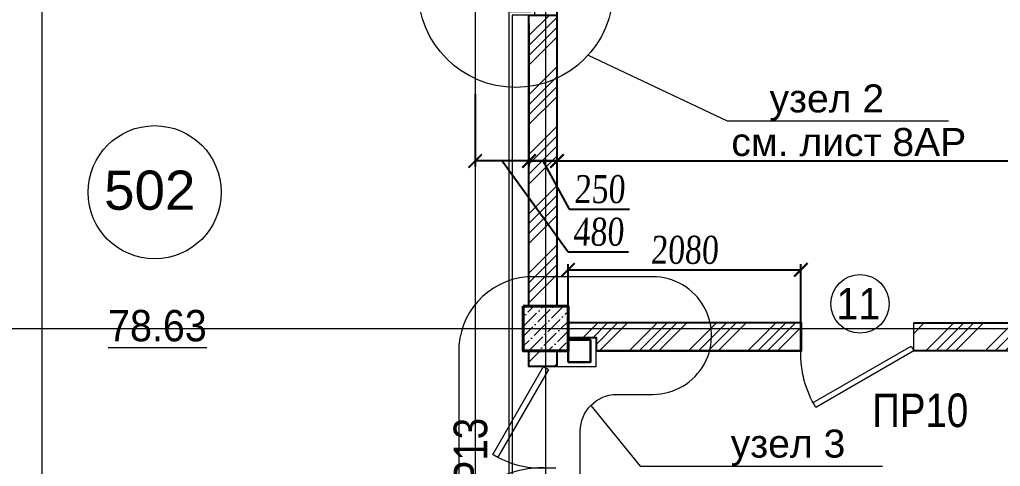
# Model space of a CAD drawing. Header units: inches. Extents: x -407541 to 6688123, y -998590 to 1205599.
# Drawn here: x 20203 to 28966, y 262206 to 266197 of the extents above; entities that cross this region are included whole.
import ezdxf

# ---------------------------------------------------------------- set-up
doc = ezdxf.new("R2010")
doc.units = ezdxf.units.IN
doc.header["$MEASUREMENT"] = 0
doc.linetypes.add('ACAD_ISO04W100', pattern=[30, 24, -3, 0, -3])
doc.linetypes.add('DASHED', pattern=[19.05, 12.7, -6.35])
for name, color, linetype, lineweight in [('ведомость проемов', 3, 'Continuous', 9), ('гипрок', 35, 'Continuous', 15), ('двери', 123, 'Continuous', 13), ('Деф_шов', 90, 'DASHED', 9), ('Дырки ВК', 26, 'Continuous', 30), ('МОНОЛИТ', 5, 'Continuous', 40), ('Оси', 254, 'ACAD_ISO04W100', 5), ('ПЕРЕГОРОДКА', 7, 'Continuous', 25), ('Перемычки', 21, 'Continuous', 13), ('площади', 40, 'Continuous', 9), ('размер внутр', 142, 'Continuous', 5), ('Текст_узлы', 66, 'Continuous', 13), ('Штриховка', 7, 'Continuous', 9), ('ШТРИХОВКА КИРПИЧ', 30, 'Continuous', 9), ('Экспликацийа', 7, 'Continuous', 18)]:
    doc.layers.add(name, color=color, linetype=linetype, lineweight=lineweight)
doc.styles.get("Standard").update_dxf_attribs({"font": 'arial.ttf'})
doc.styles.add('style1', font='arial.ttf', dxfattribs={"width": 0.9, "height": 500})
doc.styles.add('STYLE2', font='times.ttf', dxfattribs={"width": 0.8, "oblique": 3})
doc.dimstyles.new('vnytren', dxfattribs={"dimtxt": 250, "dimasz": 120, "dimexe": 50, "dimexo": 0, "dimgap": 50, "dimtad": 1, "dimdec": 0, "dimzin": 0, "dimdsep": 46, "dimtxsty": 'STYLE2', "dimblk": 'ARCHTICK', "dimcen": 0, "dimadec": 0, "dimazin": 0, "dimtfac": 1, "dimtdec": 0, "dimtmove": 1, "dimatfit": 2, "dimldrblk": 'DOT', "dimfxl": 1, "dimtolj": 1, "dimtzin": 0, "dimarcsym": 0})

# ---------------------------------------------------------------- blocks, each defined once
blk = doc.blocks.new('DOOR PROEM1810')
at = {"layer": 'двери'}
for p, q in [((6788974.8, 887370.3), (6789074.8, 887370.3)), ((6788974.8, 886465.3), (6789074.8, 886465.3)), ((6788974.8, 885560.3), (6789074.8, 885560.3))]:
    blk.add_line(p, q, dxfattribs=at)
for points in [[(6788964.8, 887370.3), (6789008.1, 887345.3), (6788555.6, 886561.6), (6788512.3, 886586.6)], [(6788964.8, 885560.3), (6789008.1, 885585.3), (6788555.6, 886369.1), (6788512.3, 886344.1)]]:
    blk.add_lwpolyline(points, close=True, dxfattribs=at)
for centre, start, end in [((6788941, 887279.1), 238.24102, 272.37929), ((6788941, 885651.6), 87.62071, 121.75898)]:
    blk.add_arc(centre, 814.5, start, end, dxfattribs=at)
blk = doc.blocks.new('_ARCHTICK')
at = {"color": 0, "linetype": 'ByBlock', "const_width": 0.15}
blk.add_lwpolyline([(-0.5, -0.5), (0.5, 0.5)], dxfattribs=at)
blk = doc.blocks.new('*D1441')
at = {"layer": 'размер внутр', "color": 0, "lineweight": -2, "transparency": 16777216}
for p, q in [((25004.4, 266437.2), (25004.4, 264884.4)), ((24754.4, 266165.7), (24754.4, 264884.4)), ((25004.4, 264934.4), (24754.4, 264934.4)), ((24879.4, 264934.4), (25114.8, 264504.2)), ((25114.8, 264504.2), (25654, 264504.2))]:
    blk.add_line(p, q, dxfattribs=at)
at = {"layer": 'размер внутр', "color": 0, "lineweight": -2, "transparency": 16777216, "xscale": 120, "yscale": 120, "zscale": 120, "rotation": 180}
blk.add_blockref('_ARCHTICK', (24754.4, 264934.4), dxfattribs=at)
at = {"layer": 'размер внутр', "color": 0, "lineweight": -2, "transparency": 16777216, "xscale": 120, "yscale": 120, "zscale": 120}
blk.add_blockref('_ARCHTICK', (25004.4, 264934.4), dxfattribs=at)
at = {"layer": 'размер внутр', "color": 0, "transparency": 16777216, "insert": (25384.4, 264681.4), "char_height": 250, "attachment_point": 5, "style": 'STYLE2'}
blk.add_mtext('\\A1;250', dxfattribs=at)
blk = doc.blocks.new('_Dot')
at = {"color": 0, "linetype": 'ByBlock', "lineweight": -2}
blk.add_line((-0.5, 0), (-1, 0), dxfattribs=at)
at = {"color": 0, "linetype": 'ByBlock', "const_width": 0.5}
blk.add_lwpolyline([(-0.25, 0, 1), (0.25, 0, 1)], format="xyb", close=True, dxfattribs=at)
blk = doc.blocks.new('*D1442')
at = {"layer": 'размер внутр', "color": 0, "lineweight": -2, "transparency": 16777216}
for p, q in [((24754.4, 266165.7), (24754.4, 264884.4)), ((24754.4, 264934.4), (36854.4, 264934.4)), ((36854.4, 263993.3), (36854.4, 264984.4))]:
    blk.add_line(p, q, dxfattribs=at)
at = {"layer": 'размер внутр', "color": 0, "lineweight": -2, "transparency": 16777216, "xscale": 120, "yscale": 120, "zscale": 120, "rotation": 180}
blk.add_blockref('_ARCHTICK', (24754.4, 264934.4), dxfattribs=at)
at = {"layer": 'размер внутр', "color": 0, "lineweight": -2, "transparency": 16777216, "xscale": 120, "yscale": 120, "zscale": 120}
blk.add_blockref('_ARCHTICK', (36854.4, 264934.4), dxfattribs=at)
at = {"layer": 'размер внутр', "color": 0, "transparency": 16777216, "insert": (30804.4, 265111.6), "char_height": 250, "attachment_point": 5, "style": 'STYLE2'}
blk.add_mtext('\\A1;12100', dxfattribs=at)
blk = doc.blocks.new('*D3534')
at = {"layer": 'размер внутр', "color": 0, "lineweight": -2, "transparency": 16777216}
for p, q in [((24754.4, 266165.7), (24754.4, 264884.4)), ((24274.2, 265531.9), (24274.2, 264884.4)), ((24754.4, 264934.4), (24274.2, 264934.4)), ((24514.3, 264934.4), (25104.2, 264123.7)), ((25104.2, 264123.7), (25645.1, 264123.7))]:
    blk.add_line(p, q, dxfattribs=at)
at = {"layer": 'размер внутр', "color": 0, "lineweight": -2, "transparency": 16777216, "xscale": 120, "yscale": 120, "zscale": 120, "rotation": 180}
blk.add_blockref('_ARCHTICK', (24274.2, 264934.4), dxfattribs=at)
at = {"layer": 'размер внутр', "color": 0, "lineweight": -2, "transparency": 16777216, "xscale": 120, "yscale": 120, "zscale": 120}
blk.add_blockref('_ARCHTICK', (24754.4, 264934.4), dxfattribs=at)
at = {"layer": 'размер внутр', "color": 0, "transparency": 16777216, "insert": (25374.6, 264300.9), "char_height": 250, "attachment_point": 5, "style": 'STYLE2'}
blk.add_mtext('\\A1;480', dxfattribs=at)
blk = doc.blocks.new('*D3164')
at = {"layer": 'размер внутр', "color": 0, "lineweight": -2, "transparency": 16777216}
for p, q in [((25103.4, 263237.2), (25103.4, 264011.8)), ((25103.4, 263961.8), (27183.4, 263961.8)), ((27183.4, 263237.2), (27183.4, 264011.8))]:
    blk.add_line(p, q, dxfattribs=at)
at = {"layer": 'размер внутр', "color": 0, "lineweight": -2, "transparency": 16777216, "xscale": 120, "yscale": 120, "zscale": 120, "rotation": 180}
blk.add_blockref('_ARCHTICK', (25103.4, 263961.8), dxfattribs=at)
at = {"layer": 'размер внутр', "color": 0, "lineweight": -2, "transparency": 16777216, "xscale": 120, "yscale": 120, "zscale": 120}
blk.add_blockref('_ARCHTICK', (27183.4, 263961.8), dxfattribs=at)
at = {"layer": 'размер внутр', "color": 0, "transparency": 16777216, "insert": (26143.4, 264138.9), "char_height": 250, "attachment_point": 5, "style": 'STYLE2'}
blk.add_mtext('\\A1;2080', dxfattribs=at)
blk = doc.blocks.new('DOOR910')
at = {"layer": 'двери'}
for p, q in [((6780603.9, 859519.6), (6780503.9, 859519.6)), ((6780603.9, 858509.6), (6780503.9, 858509.6))]:
    blk.add_line(p, q, dxfattribs=at)
blk.add_lwpolyline([(6781108.9, 859384.3), (6781065.6, 859409.3), (6780560.6, 858534.6), (6780603.9, 858509.6)], close=True, dxfattribs=at)
blk.add_arc((6780628.9, 858602.9), 917, 58.43783, 91.56217, dxfattribs=at)

msp = doc.modelspace()

# ---------------------------------------------------------------- hatches: boundary and pattern name
at = {"layer": 'Штриховка'}
h = msp.add_hatch(dxfattribs=at)
h.set_pattern_fill('ANSI36', color=256, scale=500, style=0)
h.set_pattern_definition([(45, (-143999.86, 0), (33.14563, 121.533978), [156.25, -31.25, 0, -31.25])])
h.paths.add_polyline_path([(25103.4, 263637.2), (24703.4, 263637.2), (24703.4, 263237.2), (25103.4, 263237.2)])
at = {"layer": 'ШТРИХОВКА КИРПИЧ', "ltscale": 0.1}
h = msp.add_hatch(dxfattribs=at)
h.set_pattern_fill('ANSI34', color=256, scale=500, style=0)
h.paths.add_polyline_path([(30703.4, 263437.2), (28193.4, 263437.2), (28193.4, 263259.6), (28200.6, 263247.2), (28193.4, 263243), (28193.4, 263237.2), (30703.4, 263237.2)])
h.paths.add_polyline_path([(30703.4, 263487.2), (28193.4, 263487.2), (28193.4, 263437.2), (30703.4, 263437.2)])
h.paths.add_polyline_path([(34653.4, 263437.2), (31103.4, 263437.2), (31103.4, 263237.2), (34653.4, 263237.2)])
h.paths.add_polyline_path([(34653.4, 263487.2), (31103.4, 263487.2), (31103.4, 263437.2), (34653.4, 263437.2)])
h.paths.add_polyline_path([(36703.4, 263437.2), (35663.4, 263437.2), (35663.4, 263259.6), (35670.5, 263247.2), (35663.4, 263243), (35663.4, 263237.2), (36703.4, 263237.2)])
h.paths.add_polyline_path([(36703.4, 263487.2), (35663.4, 263487.2), (35663.4, 263437.2), (36703.4, 263437.2)])
h.paths.add_polyline_path([(36903.2, 266437.2), (36853.4, 266437.2), (36853.4, 263637.2), (36903.2, 263637.2)])
h.paths.add_polyline_path([(37103.4, 266437.2), (36903.2, 266437.2), (36903.2, 263637.2), (37103.4, 263637.2)])
h.paths.add_polyline_path([(37103.4, 271637.2), (36903.2, 271637.2), (36903.2, 266437.2), (37103.4, 266437.2)])
h.paths.add_polyline_path([(36903.2, 271637.2), (36853.4, 271637.2), (36853.4, 266437.2), (36903.2, 266437.2)])
h.paths.add_polyline_path([(25004.4, 266237.2), (24903.2, 266237.2), (24903.2, 263637.2), (25004.4, 263637.2)])
h.paths.add_polyline_path([(24903.2, 266237.2), (24803.2, 266237.2), (24803.2, 266145.4), (24754.4, 266145.4), (24754.4, 263637.2), (24903.2, 263637.2)])
h.paths.add_polyline_path([(24803.2, 266237.2), (24754.4, 266237.2), (24754.4, 266145.4), (24803.2, 266145.4)])
h.paths.add_polyline_path([(24903.2, 263237.2), (24754.4, 263237.2), (24754.4, 263097.2), (24903.2, 263097.2)])
h.paths.add_polyline_path([(25004.4, 263237.2), (24903.2, 263237.2), (24903.2, 263097.2), (24994.4, 263097.2), (25004.4, 263097.2)])
h = msp.add_hatch(dxfattribs=at)
h.set_pattern_fill('ANSI34', color=256, scale=500, style=0)
h.paths.add_polyline_path([(25354, 263237.2), (27190.6, 263237.2), (27190.6, 263487.2), (25103.4, 263487.2), (25103.4, 263357.2), (25353.4, 263357.2)])

# ---------------------------------------------------------------- linework, layer by layer
at = {"layer": 'ведомость проемов'}
msp.add_circle((27712.3, 263658.7), 261.1, dxfattribs=at)
at = {"layer": 'гипрок', "ltscale": 0.1}
for p, q in [((25303.4, 263137.2), (25303.4, 263337.2)), ((25354, 263097.2), (25353.4, 263357.2)), ((25004.4, 263097.2), (25354, 263097.2)), ((25103.4, 263137.2), (25303.4, 263137.2))]:
    msp.add_line(p, q, dxfattribs=at)
at = {"layer": 'Деф_шов', "ltscale": 0.1}
for points in [[(24753.4, 273658.4), (24753.4, 273658.4), (24753.4, 272037), (24753.4, 272037), (24753.4, 271637), (24753.4, 271637), (24803.4, 271637), (24803.1, 266238.5), (24603.1, 266238.5), (24603.1, 260908.6), (24403.1, 260908.6), (24403.1, 258039), (24403.1, 257837.2), (24903.4, 257837.2)], [(24713.8, 271607.3), (24773.4, 271607.2), (24773.4, 266267.2), (24573.4, 266267.2), (24573.4, 260937.2), (24373.4, 260937.2)]]:
    msp.add_lwpolyline(points, dxfattribs=at)
at = {"layer": 'Дырки ВК'}
msp.add_lwpolyline([(25103.4, 263137.2), (25303.4, 263137.2), (25303.4, 263337.2), (25103.4, 263337.2)], close=True, dxfattribs=at)
at = {"layer": 'МОНОЛИТ'}
msp.add_lwpolyline([(24703.4, 263637.2), (25103.4, 263637.2), (25103.4, 263237.2), (24703.4, 263237.2)], close=True, dxfattribs=at)
at = {"layer": 'Оси', "ltscale": 0.3}
for p, q in [((20403.2, 278737.2), (20403.2, 186893.5)), ((24903.2, 278737.2), (24903.2, 250467.2)), ((24273.2, 277428.1), (24273.2, 246967.2)), ((1503.2, 263437.2), (192303.2, 263437.2)), ((1503.2, 263437.2), (192303.2, 263437.2))]:
    msp.add_line(p, q, dxfattribs=at)
at = {"layer": 'ПЕРЕГОРОДКА', "ltscale": 0.1}
for points in [[(24754.4, 263637.2), (24754.4, 266237.2), (25004.4, 266237.2), (25004.4, 263637.2)], [(28193.4, 263487.2), (30703.4, 263487.2), (30703.4, 263237.2), (28193.4, 263237.2)], [(25004.4, 263237.2), (25004.4, 263097.2), (24754.4, 263097.2), (24754.4, 263237.2)], [(27183.4, 263237.2), (25354, 263237.2)]]:
    msp.add_lwpolyline(points, dxfattribs=at)
at = {"layer": 'ПЕРЕГОРОДКА'}
msp.add_lwpolyline([(25354, 263237.2), (27190.6, 263237.2), (27190.6, 263487.2), (25103.4, 263487.2), (25103.4, 263487.2), (25103.4, 263487.2), (25103.4, 263487.2), (25103.4, 263487.2), (25103.4, 263357.2), (25353.4, 263357.2), (25354, 263237.2)], dxfattribs=at)
at = {"layer": 'Текст_узлы', "ltscale": 0.1}
for points in [[(25282.9, 265879.9), (26524.5, 265292.7), (28503.1, 265292.7)], [(25307.2, 262751.2), (25747.6, 262209.6), (27913.2, 262209.6)]]:
    msp.add_lwpolyline(points, dxfattribs=at)
msp.add_lwpolyline([(25821.5, 263898.3), (24734.8, 263898.3, 0.394715), (24126.9, 263222.7), (24126.9, 260542.9, 1), (25213.2, 260542.9), (25213.2, 262520.9, -0.408379), (25535.6, 262849.8), (25860.7, 262849.8, 1.0381), (25821.5, 263898.3, 0.927895)], format="xyb", dxfattribs=at)
msp.add_circle((24635.3, 266462.9), 871.3, dxfattribs=at)
at = {"layer": 'Штриховка'}
msp.add_line((28193.4, 263237.2), (28193.4, 263487.2), dxfattribs=at)
at = {"layer": 'Экспликацийа'}
msp.add_circle((21409.5, 264655.1), 595, dxfattribs=at)

# ---------------------------------------------------------------- block references
at = {"layer": 'двери', "xscale": -1, "rotation": 90}
msp.add_blockref('DOOR910', (886703, 7043841.1), dxfattribs=at)
at = {"layer": 'двери'}
msp.add_blockref('DOOR PROEM1810', (-6764080.4, -624273.1), dxfattribs=at)

# ---------------------------------------------------------------- texts
at = {"layer": 'ведомость проемов', "insert": (27502, 263799.2), "char_height": 280, "width": 4068.199, "attachment_point": 1, "style": 'style1'}
msp.add_mtext('11', dxfattribs=at)
at = {"layer": 'Перемычки', "width": 0.82}
for s, rotation, p in [('ПР10', 359.99787, (27821, 262557.2)), ('ПР13', 89.99787, (24381.1, 261781.2))]:
    msp.add_text(s, height=300, rotation=rotation, dxfattribs=at).set_placement(p)
at = {"layer": 'площади', "insert": (20994.1, 263603.9), "char_height": 280, "width": 1499.075, "attachment_point": 1, "style": 'style1'}
msp.add_mtext('{\\L78.63}', dxfattribs=at)
at = {"layer": 'Текст_узлы', "ltscale": 0.1, "char_height": 250, "width": 4589.447, "attachment_point": 7}
for s, insert in [('{\\fArial|b0|i0|c204|p34;узел 2}', (26903.6, 265293.1)), ('{\\fArial|b0|i0|c204|p34;см. лист 8AP}', (26562.4, 264975.5)), ('{\\fArial|b0|i0|c204|p34;узел 3}', (26557.1, 262209.6))]:
    msp.add_mtext(s, dxfattribs=dict(at, insert=insert))
at = {"layer": 'Экспликацийа', "insert": (21774, 264493.6), "char_height": 350, "width": 4589.447, "attachment_point": 9}
msp.add_mtext('{\\fArial|b0|i0|c204|p34;502}', dxfattribs=at)

# ---------------------------------------------------------------- dimensions: what is measured, and where the dimension line sits
at = {"layer": 'размер внутр'}
for base, p1, p2, picture, middle in [((24754.4, 264934.4), (25004.4, 266437.2), (24754.4, 266165.7), '*D1441', (25164.8, 264504.2)), ((24274.2, 264934.4), (24754.4, 266165.7), (24274.2, 265531.9), '*D3534', (25154.2, 264123.7))]:
    dim = msp.add_linear_dim(base=base, p1=p1, p2=p2, dimstyle='vnytren', dxfattribs=at)
    dim.commit()
    dim.dimension.update_dxf_attribs({"geometry": picture, "text_midpoint": middle, "dimtype": 160})
for base, p1, p2, picture, middle in [((36854.4, 264934.4), (24754.4, 266165.7), (36854.4, 263993.3), '*D1442', (30804.4, 265111.6)), ((27183.4, 263961.8), (25103.4, 263237.2), (27183.4, 263237.2), '*D3164', (26143.4, 264138.9))]:
    dim = msp.add_linear_dim(base=base, p1=p1, p2=p2, dimstyle='vnytren', dxfattribs=at)
    dim.commit()
    dim.dimension.update_dxf_attribs({"geometry": picture, "text_midpoint": middle})

doc.saveas('drawing.dxf')
